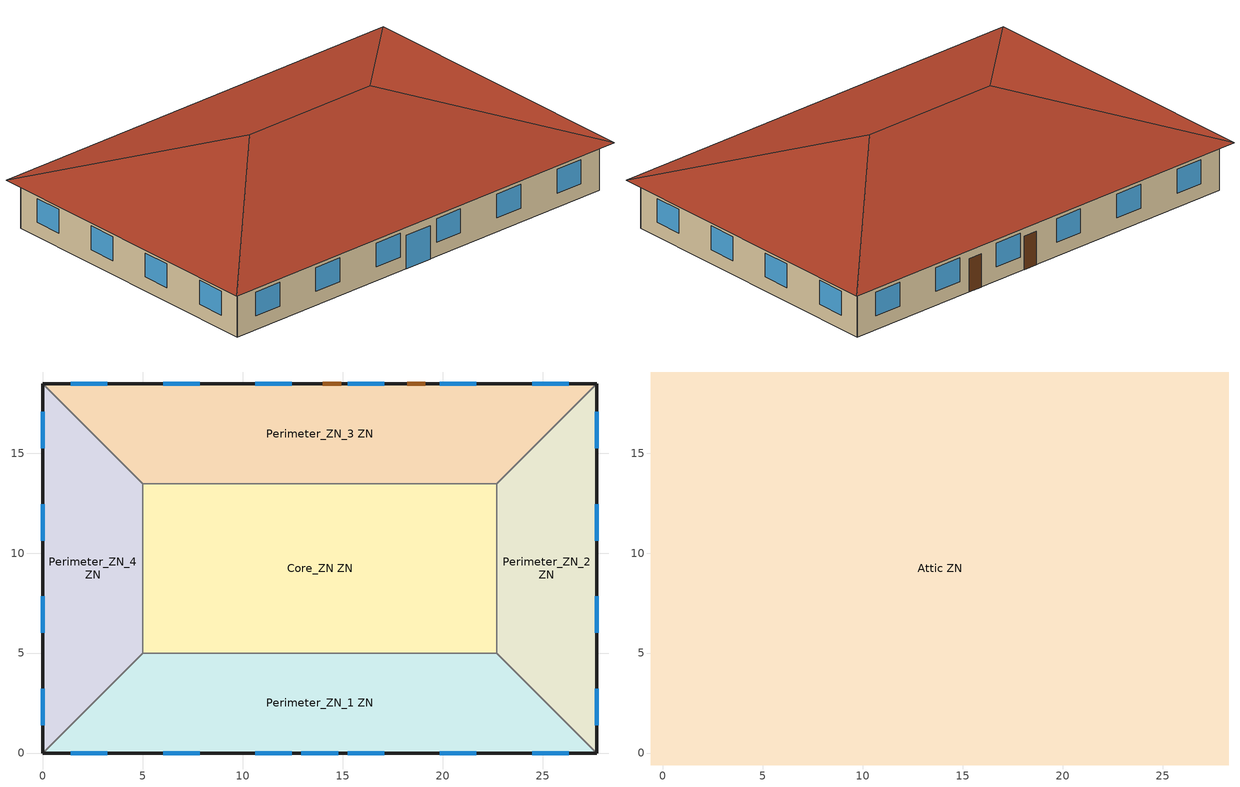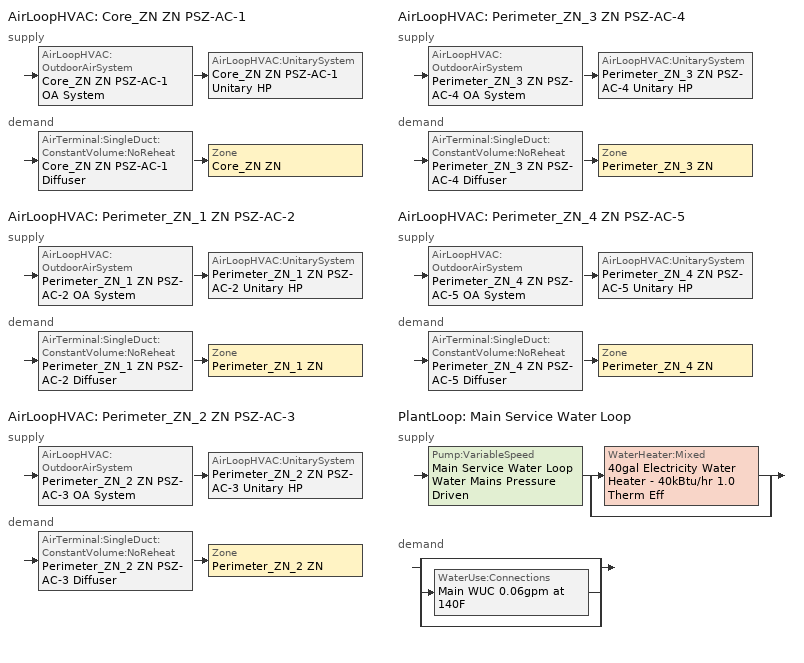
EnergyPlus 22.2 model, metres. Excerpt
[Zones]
Core_ZN ZN
 floor ground (Foundation F 126 Perim 0 Area 14966): 22.69,13.46 22.69,5 5,5 5,13.46 z0
 wall to Perimeter_ZN_2 ZN (Typical Interior Wall): 22.69,5 22.69,13.46 z0:3.05
 wall to Perimeter_ZN_3 ZN (Typical Interior Wall): 22.69,13.46 5,13.46 z0:3.05
 wall to Perimeter_ZN_1 ZN (Typical Interior Wall): 5,5 22.69,5 z0:3.05
 wall to Perimeter_ZN_4 ZN (Typical Interior Wall): 5,13.46 5,5 z0:3.05
Perimeter_ZN_1 ZN
 floor ground (Foundation F 126 Perim 2769 Area 11345): 22.69,5 27.69,0 0,0 5,5 z0
 wall outside (Typical Insulated Wood Framed Exterior Wall R-11.24): 0,0 27.69,0 z0:3.05
 wall to Perimeter_ZN_2 ZN (Typical Interior Wall): 27.69,0 22.69,5 z0:3.05
 wall to Perimeter_ZN_4 ZN (Typical Interior Wall): 5,5 0,0 z0:3.05
 window (U 1.22 SHGC 0.25 Sgl Elec Ref Colored 6mm): 1.39,0 3.22,0 / 6.01,0 7.84,0 / 10.62,0 12.45,0 / 15.24,0 17.07,0 / 19.85,0 21.68,0 / 24.47,0 26.3,0 z0.9:2.42; 12.93,0 14.76,0 z0:2.13
Perimeter_ZN_2 ZN
 floor ground (Foundation F 126 Perim 1846 Area 673): 27.69,18.46 27.69,0 22.69,5 22.69,13.46 z0
 wall outside (Typical Insulated Wood Framed Exterior Wall R-11.24): 27.69,0 27.69,18.46 z0:3.05
 wall to Perimeter_ZN_3 ZN (Typical Interior Wall): 27.69,18.46 22.69,13.46 z0:3.05
 window (U 1.22 SHGC 0.25 Sgl Elec Ref Colored 6mm): 27.69,1.39 27.69,3.22 / 27.69,6.01 27.69,7.84 / 27.69,10.62 27.69,12.45 / 27.69,15.24 27.69,17.07 z0.9:2.42
Perimeter_ZN_3 ZN
 floor ground (Foundation F 126 Perim 2769 Area 11345): 27.69,18.46 22.69,13.46 5,13.46 0,18.46 z0
 wall outside (Typical Insulated Wood Framed Exterior Wall R-11.24): 27.69,18.46 0,18.46 z0:3.05
 wall to Perimeter_ZN_4 ZN (Typical Interior Wall): 0,18.46 5,13.46 z0:3.05
 window (U 1.22 SHGC 0.25 Sgl Elec Ref Colored 6mm): 26.3,18.46 24.47,18.46 / 21.68,18.46 19.85,18.46 / 17.07,18.46 15.24,18.46 / 12.45,18.46 10.62,18.46 / 7.84,18.46 6.01,18.46 / 3.22,18.46 1.39,18.46 z0.9:2.42
 door (Typical Insulated Metal Door R-1.43): 14.91,18.46 14,18.46 / 19.13,18.46 18.22,18.46 z0:2.13
Perimeter_ZN_4 ZN
 floor ground (Foundation F 126 Perim 1846 Area 673): 0,18.46 5,13.46 5,5 0,0 z0
 wall outside (Typical Insulated Wood Framed Exterior Wall R-11.24): 0,18.46 0,0 z0:3.05
 window (U 1.22 SHGC 0.25 Sgl Elec Ref Colored 6mm): 0,17.07 0,15.24 / 0,12.45 0,10.62 / 0,7.84 0,6.01 / 0,3.22 0,1.39 z0.9:2.42
Attic ZN
 floor outside (Typical Attic Soffit): 28.29,19.06 28.29,-0.6 27.69,0 27.69,18.46 z3.05; 28.29,19.06 27.69,18.46 0,18.46 -0.6,19.06 z3.05; 27.69,0 28.29,-0.6 -0.6,-0.6 0,0 z3.05; -0.6,19.06 0,18.46 0,0 -0.6,-0.6 z3.05
 floor to Core_ZN ZN (Typical Wood Joist Attic Floor R-29.41 1): 22.69,13.46 22.69,5 5,5 5,13.46 z3.05
 floor to Perimeter_ZN_2 ZN (Typical Wood Joist Attic Floor R-29.41 1): 27.69,18.46 27.69,0 22.69,5 22.69,13.46 z3.05
 floor to Perimeter_ZN_3 ZN (Typical Wood Joist Attic Floor R-29.41 1): 27.69,18.46 22.69,13.46 5,13.46 0,18.46 z3.05
 floor to Perimeter_ZN_1 ZN (Typical Wood Joist Attic Floor R-29.41 1): 22.69,5 27.69,0 0,0 5,5 z3.05
 floor to Perimeter_ZN_4 ZN (Typical Wood Joist Attic Floor R-29.41 1): 0,18.46 5,13.46 5,5 0,0 z3.05
 roof outside (Typical Uninsulated Wood Joist Attic Roof): 18.46,9.23,6.33 28.29,-0.6,3.05 28.29,19.06,3.05; 18.46,9.23,6.33 28.29,19.06,3.05 -0.6,19.06,3.05 9.23,9.23,6.33; 9.23,9.23,6.33 -0.6,-0.6,3.05 28.29,-0.6,3.05 18.46,9.23,6.33; 9.23,9.23,6.33 -0.6,19.06,3.05 -0.6,-0.6,3.05
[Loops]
AirLoopHVAC 'Core_ZN ZN PSZ-AC-1'
 supply: AirLoopHVAC:OutdoorAirSystem 'Core_ZN ZN PSZ-AC-1 OA System' > AirLoopHVAC:UnitarySystem 'Core_ZN ZN PSZ-AC-1 Unitary HP'
 demand: AirTerminal:SingleDuct:ConstantVolume:NoReheat 'Core_ZN ZN PSZ-AC-1 Diffuser' > Zone 'Core_ZN ZN'
AirLoopHVAC 'Perimeter_ZN_1 ZN PSZ-AC-2'
 supply: AirLoopHVAC:OutdoorAirSystem 'Perimeter_ZN_1 ZN PSZ-AC-2 OA System' > AirLoopHVAC:UnitarySystem 'Perimeter_ZN_1 ZN PSZ-AC-2 Unitary HP'
 demand: AirTerminal:SingleDuct:ConstantVolume:NoReheat 'Perimeter_ZN_1 ZN PSZ-AC-2 Diffuser' > Zone 'Perimeter_ZN_1 ZN'
AirLoopHVAC 'Perimeter_ZN_2 ZN PSZ-AC-3'
 supply: AirLoopHVAC:OutdoorAirSystem 'Perimeter_ZN_2 ZN PSZ-AC-3 OA System' > AirLoopHVAC:UnitarySystem 'Perimeter_ZN_2 ZN PSZ-AC-3 Unitary HP'
 demand: AirTerminal:SingleDuct:ConstantVolume:NoReheat 'Perimeter_ZN_2 ZN PSZ-AC-3 Diffuser' > Zone 'Perimeter_ZN_2 ZN'
AirLoopHVAC 'Perimeter_ZN_3 ZN PSZ-AC-4'
 supply: AirLoopHVAC:OutdoorAirSystem 'Perimeter_ZN_3 ZN PSZ-AC-4 OA System' > AirLoopHVAC:UnitarySystem 'Perimeter_ZN_3 ZN PSZ-AC-4 Unitary HP'
 demand: AirTerminal:SingleDuct:ConstantVolume:NoReheat 'Perimeter_ZN_3 ZN PSZ-AC-4 Diffuser' > Zone 'Perimeter_ZN_3 ZN'
AirLoopHVAC 'Perimeter_ZN_4 ZN PSZ-AC-5'
 supply: AirLoopHVAC:OutdoorAirSystem 'Perimeter_ZN_4 ZN PSZ-AC-5 OA System' > AirLoopHVAC:UnitarySystem 'Perimeter_ZN_4 ZN PSZ-AC-5 Unitary HP'
 demand: AirTerminal:SingleDuct:ConstantVolume:NoReheat 'Perimeter_ZN_4 ZN PSZ-AC-5 Diffuser' > Zone 'Perimeter_ZN_4 ZN'
PlantLoop 'Main Service Water Loop'
 supply: Pump:VariableSpeed 'Main Service Water Loop Water Mains Pressure Driven' > split
  | WaterHeater:Mixed '40gal Electricity Water Heater - 40kBtu/hr 1.0 Therm Eff'
  | bypass
 demand: split
  | bypass
  | WaterUse:Connections 'Main WUC 0.06gpm at 140F'
  | bypass
[Building]
test_building: Loads convergence tolerance value=0.04; Maximum number of warmup days=25; Minimum number of warmup days=6; North axis=0; Solar distribution=FullInteriorAndExterior; Temperature convergence tolerance value=0.2; Terrain=City
[Site:GroundTemperature:FCfactorMethod]
January ground temperature=24.2; February ground temperature=18.9; March ground temperature=15.7; April ground temperature=13.6; May ground temperature=15.5; June ground temperature=17.1; July ground temperature=21.2; August ground temperature=26.9; September ground temperature=27.6; October ground temperature=27.9; November ground temperature=27.4; December ground temperature=26.2
[Site:Location]
Tampa-MacDill AFB_FL_USA: Elevation=8; Latitude=27.85; Longitude=-82.52; Time zone=-5
[Site:WaterMainsTemperature]
Annual average outdoor air temperature=21.85; Calculation method=Correlation; Maximum difference in monthly average outdoor air temperatures=14.3
[SizingPeriod:DesignDay] Barometric pressure=101229; Begin environment reset mode=FullResetAtBeginEnvironment; Day of month=21; Daylight saving time indicator=No; Dry bulb temperature range modifier type=DefaultMultipliers; Humidity condition type=WetBulb; Rain indicator=No; Snow indicator=No
Name | Ashrae clear sky optical depth for beam irradiance taub | Ashrae clear sky optical depth for diffuse irradiance taud | Daily dry bulb temperature range | Day type | Maximum dry bulb temperature | Month | Solar model indicator | Wetbulb or dewpoint at maximum dry bulb | Wind direction | Wind speed | Sky clearness
Tampa-MacDill.AFB_FL_USA Ann Clg .4% Condns DB=>MWB | 0.491 | 2.016 | 7.9 | SummerDesignDay | 33.9 | 8 | ASHRAETau | 25.1 | 270 | 3.1
Tampa-MacDill.AFB_FL_USA Ann Htg 99.6% Condns DB |  |  | 0 | WinterDesignDay | 4.6 | 1 | ASHRAEClearSky | 4.6 | 10 | 2.5 | 0
[Construction]
InteriorFurnishings: Std Wood 6inch
Typical Attic Soffit: 5/8 in. Plywood
Typical Insulated Metal Door R-1.43: F08 Metal surface, Typical Insulation R-0.58
Typical Insulated Wood Framed Exterior Wall R-11.24: 25mm Stucco, 5/8 in. Gypsum Board, Typical Insulation R-9.06, 5/8 in. Gypsum Board
Typical Interior Wall: G01 13mm gypsum board, G01 13mm gypsum board
Typical Uninsulated Wood Joist Attic Roof: Asphalt Shingles, 5/8 in. Plywood
Typical Wood Joist Attic Floor R-29.41 1: 5/8 in. Gypsum Board, Typical Insulation R-27.78 1
U 1.22 SHGC 0.25 Sgl Elec Ref Colored 6mm: ECREF-1 COLORED 6MM
[Construction:FfactorGroundFloor] F factor=1.26344
Name | Area | Perimeterexposed
Foundation F 126 Perim 0 Area 14966 | 149.6574 | 0
Foundation F 126 Perim 1846 Area 673 | 67.3 | 18.46
Foundation F 126 Perim 2769 Area 11345 | 113.45 | 27.69
[Material] Solar absorptance=0.7; Thermal absorptance=0.9
Name | Conductivity | Density | Roughness | Specific heat | Thickness | Visible absorptance
5/8 in. Gypsum Board | 0.16 | 800 | MediumSmooth | 1090 | 0.0159 | 0.7
5/8 in. Plywood | 0.12 | 544 | Smooth | 1210 | 0.0159 | 0.7
25mm Stucco | 0.72 | 1856 | Smooth | 840 | 0.0254 | 0.7
Asphalt Shingles | 0.04 | 1120 | VeryRough | 1260 | 0.0032 | 0.7
F08 Metal surface | 45.28 | 7824 | Smooth | 500 | 0.0008 | 0.7
G01 13mm gypsum board | 0.16 | 800 | Smooth | 1090 | 0.0127 | 0.5
Std Wood 6inch | 0.12 | 540 | MediumSmooth | 1210 | 0.15 | 0.7
[Material:NoMass] Roughness=Smooth; Solar absorptance=0.7; Thermal absorptance=0.9; Visible absorptance=0.7
Name | Thermal resistance
Typical Insulation R-0.58 | 0.101875
Typical Insulation R-9.06 | 1.59504
Typical Insulation R-27.78 1 | 4.8919
[WindowMaterial:Glazing]
ECREF-1 COLORED 6MM: Back side infrared hemispherical emissivity=0.84; Back side solar reflectance at normal incidence=0.219; Back side visible reflectance at normal incidence=0.073; Conductivity=0.9; Dirt correction factor for solar and visible transmittance=1; Front side infrared hemispherical emissivity=0.84; Front side solar reflectance at normal incidence=0.219; Front side visible reflectance at normal incidence=0.073; Infrared transmittance at normal incidence=0; Optical data type=SpectralAverage; Solar diffusing=No; Solar transmittance at normal incidence=0.099; Thickness=0.006; Visible transmittance at normal incidence=0.155
[AirLoopHVAC] Design return air flow fraction of supply air flow=1; Design supply air flow rate=Autosize
Core_ZN ZN PSZ-AC-1; Perimeter_ZN_1 ZN PSZ-AC-2; Perimeter_ZN_2 ZN PSZ-AC-3; Perimeter_ZN_3 ZN PSZ-AC-4; Perimeter_ZN_4 ZN PSZ-AC-5
[AirLoopHVAC:UnitarySystem] Ancillary off cycle electric power=0; Ancillary on cycle electric power=0; Availability schedule=OfficeSmall HVACOperationSchd; Control type=Load; Cooling supply air flow rate=Autosize; Dehumidification control type=None; Dx heating coil sizing ratio=1; Fan placement=BlowThrough; Fraction of on cycle power use=0.01; Heat pump fan delay time=60; Heat pump time constant=60; Heating supply air flow rate=Autosize; Latent load control=SensibleOnlyLoadControl; Maximum cycling rate=2.5; Maximum outdoor dry bulb temperature for supplemental heater operation=4.44444; Maximum supply air temperature=80; Minimum supply air temperature=2; No load supply air flow rate=Autosize; Supply air fan operating mode schedule=OfficeSmall HVACOperationSchd; Use doas dx cooling coil=No
Name | Controlling zone or thermostat location | Cooling coil | Heating coil | Supplemental heating coil | Supply fan
Core_ZN ZN PSZ-AC-1 Unitary HP | Core_ZN ZN | Core_ZN ZN PSZ-AC-1 1spd DX HP Clg Coil 29kBtu/hr 9.7SEER | Core_ZN ZN HP Htg Coil 29 Clg kBtu/hr 6.6HSPF | Core_ZN ZN PSZ-AC-1 Gas Backup Htg Coil 29kBtu/hr 0.8 Thermal Eff | Core_ZN ZN PSZ-AC-1 Fan
Perimeter_ZN_1 ZN PSZ-AC-2 Unitary HP | Perimeter_ZN_1 ZN | Perimeter_ZN_1 ZN PSZ-AC-2 1spd DX HP Clg Coil 33kBtu/hr 9.7SEER | Perimeter_ZN_1 ZN HP Htg Coil 33 Clg kBtu/hr 6.6HSPF | Perimeter_ZN_1 ZN PSZ-AC-2 Gas Backup Htg Coil 33kBtu/hr 0.8 Thermal Eff | Perimeter_ZN_1 ZN PSZ-AC-2 Fan
Perimeter_ZN_2 ZN PSZ-AC-3 Unitary HP | Perimeter_ZN_2 ZN | Perimeter_ZN_2 ZN PSZ-AC-3 1spd DX HP Clg Coil 29kBtu/hr 9.7SEER | Perimeter_ZN_2 ZN HP Htg Coil 29 Clg kBtu/hr 6.6HSPF | Perimeter_ZN_2 ZN PSZ-AC-3 Gas Backup Htg Coil 29kBtu/hr 0.8 Thermal Eff | Perimeter_ZN_2 ZN PSZ-AC-3 Fan
Perimeter_ZN_3 ZN PSZ-AC-4 Unitary HP | Perimeter_ZN_3 ZN | Perimeter_ZN_3 ZN PSZ-AC-4 1spd DX HP Clg Coil 32kBtu/hr 9.7SEER | Perimeter_ZN_3 ZN HP Htg Coil 32 Clg kBtu/hr 6.6HSPF | Perimeter_ZN_3 ZN PSZ-AC-4 Gas Backup Htg Coil 32kBtu/hr 0.8 Thermal Eff | Perimeter_ZN_3 ZN PSZ-AC-4 Fan
Perimeter_ZN_4 ZN PSZ-AC-5 Unitary HP | Perimeter_ZN_4 ZN | Perimeter_ZN_4 ZN PSZ-AC-5 1spd DX HP Clg Coil 32kBtu/hr 9.7SEER | Perimeter_ZN_4 ZN HP Htg Coil 32 Clg kBtu/hr 6.6HSPF | Perimeter_ZN_4 ZN PSZ-AC-5 Gas Backup Htg Coil 32kBtu/hr 0.8 Thermal Eff | Perimeter_ZN_4 ZN PSZ-AC-5 Fan
[AirTerminal:SingleDuct:ConstantVolume:NoReheat] Availability schedule=Always On Discrete; Maximum air flow rate=Autosize
Core_ZN ZN PSZ-AC-1 Diffuser; Perimeter_ZN_1 ZN PSZ-AC-2 Diffuser; Perimeter_ZN_2 ZN PSZ-AC-3 Diffuser; Perimeter_ZN_3 ZN PSZ-AC-4 Diffuser; Perimeter_ZN_4 ZN PSZ-AC-5 Diffuser
[AvailabilityManager:NightCycle] Applicability schedule=Always On Discrete; Control type=CycleOnAny; Cycling run time=1800; Cycling run time control type=FixedRunTime; Fan schedule=OfficeSmall HVACOperationSchd; Thermostat tolerance=1
Availability Manager Night Cycle 1; Availability Manager Night Cycle 2; Availability Manager Night Cycle 3; Availability Manager Night Cycle 4; Availability Manager Night Cycle 5
[AvailabilityManager:Scheduled] Schedule=Always On Discrete
Core_ZN ZN PSZ-AC-1 OA System Availability Manager; Perimeter_ZN_1 ZN PSZ-AC-2 OA System Availability Manager; Perimeter_ZN_2 ZN PSZ-AC-3 OA System Availability Manager; Perimeter_ZN_3 ZN PSZ-AC-4 OA System Availability Manager; Perimeter_ZN_4 ZN PSZ-AC-5 OA System Availability Manager
[Coil:Cooling:DX:SingleSpeed] 2017 rated evaporator fan power per volume flow rate=773.3; Availability schedule=Always On Discrete; Basin heater capacity=0; Basin heater setpoint temperature=10; Condenser type=AirCooled; Crankcase heater capacity=0; Energy input ratio function of flow fraction curve=CoilClgDXSnglEIRRatio_fCFMRatio; Energy input ratio function of temperature curve=CoilClgDXEIRRatio_fTwbToadbSI; Evaporative condenser air flow rate=Autosize; Evaporative condenser effectiveness=0; Evaporative condenser pump rated power consumption=Autosize; Gross rated cooling cop=3.14722; Gross rated sensible heat ratio=Autosize; Gross rated total cooling capacity=Autosize; Maximum outdoor dry bulb temperature for crankcase heater operation=0; Minimum outdoor dry bulb temperature for compressor operation=-25; Part load fraction correlation curve=CoilClgDXEIRRatio_fQFrac; Rated air flow rate=Autosize; Total cooling capacity function of flow fraction curve=CoilClgDXSnglQRatio_fCFMRatio; Total cooling capacity function of temperature curve=CoilClgDXQRatio_fTwbToadbSI
Core_ZN ZN PSZ-AC-1 1spd DX HP Clg Coil 29kBtu/hr 9.7SEER; Perimeter_ZN_1 ZN PSZ-AC-2 1spd DX HP Clg Coil 33kBtu/hr 9.7SEER; Perimeter_ZN_2 ZN PSZ-AC-3 1spd DX HP Clg Coil 29kBtu/hr 9.7SEER; Perimeter_ZN_3 ZN PSZ-AC-4 1spd DX HP Clg Coil 32kBtu/hr 9.7SEER; Perimeter_ZN_4 ZN PSZ-AC-5 1spd DX HP Clg Coil 32kBtu/hr 9.7SEER
[Coil:Heating:DX:SingleSpeed] 2023 rated supply fan power per volume flow rate=773.3; Availability schedule=Always On Discrete; Crankcase heater capacity=50; Defrost control=OnDemand; Defrost strategy=ReverseCycle; Defrost time period fraction=0.058333; Energy input ratio function of flow fraction curve=DXHEAT-NECB2011-REF-EIRFFLOW; Energy input ratio function of temperature curve=DXHEAT-NECB2011-REF-EIRFT; Gross rated heating capacity=Autosize; Gross rated heating cop=3.00696; Heating capacity function of flow fraction curve=DXHEAT-NECB2011-REF-CAPFFLOW; Heating capacity function of temperature curve=DXHEAT-NECB2011-REF-CAPFT; Maximum outdoor dry bulb temperature for crankcase heater operation=4.4; Maximum outdoor dry bulb temperature for defrost operation=1.67; Minimum outdoor dry bulb temperature for compressor operation=-12.2; Part load fraction correlation curve=DXHEAT-NECB2011-REF-PLFFPLR; Rated air flow rate=Autosize; Resistive defrost heater capacity=2000
Name | Defrost energy input ratio function of temperature curve
Core_ZN ZN HP Htg Coil 29 Clg kBtu/hr 6.6HSPF | Core_ZN ZN HP Htg Coil Defrost EIR Func of Temp Curve 1
Perimeter_ZN_1 ZN HP Htg Coil 33 Clg kBtu/hr 6.6HSPF | Perimeter_ZN_1 ZN HP Htg Coil Defrost EIR Func of Temp Curve 1
Perimeter_ZN_2 ZN HP Htg Coil 29 Clg kBtu/hr 6.6HSPF | Perimeter_ZN_2 ZN HP Htg Coil Defrost EIR Func of Temp Curve 1
Perimeter_ZN_3 ZN HP Htg Coil 32 Clg kBtu/hr 6.6HSPF | Perimeter_ZN_3 ZN HP Htg Coil Defrost EIR Func of Temp Curve 1
Perimeter_ZN_4 ZN HP Htg Coil 32 Clg kBtu/hr 6.6HSPF | Perimeter_ZN_4 ZN HP Htg Coil Defrost EIR Func of Temp Curve 1
[Coil:Heating:Fuel] Availability schedule=Always On Discrete; Burner efficiency=0.8; Fuel type=NaturalGas; Nominal capacity=Autosize; Parasitic electric load=0; Parasitic fuel load=0
Core_ZN ZN PSZ-AC-1 Gas Backup Htg Coil 29kBtu/hr 0.8 Thermal Eff; Perimeter_ZN_1 ZN PSZ-AC-2 Gas Backup Htg Coil 33kBtu/hr 0.8 Thermal Eff; Perimeter_ZN_2 ZN PSZ-AC-3 Gas Backup Htg Coil 29kBtu/hr 0.8 Thermal Eff; Perimeter_ZN_3 ZN PSZ-AC-4 Gas Backup Htg Coil 32kBtu/hr 0.8 Thermal Eff; Perimeter_ZN_4 ZN PSZ-AC-5 Gas Backup Htg Coil 32kBtu/hr 0.8 Thermal Eff
[Controller:MechanicalVentilation] Availability schedule=Always On Discrete; Demand controlled ventilation=No; System outdoor air method=ZoneSum; Design specification outdoor air object name 1=Office WholeBuilding - Sm Office Ventilation
Name | Zone or zonelist name 1
Controller Mechanical Ventilation 1 | Perimeter_ZN_1 ZN
Controller Mechanical Ventilation 2 | Perimeter_ZN_2 ZN
Controller Mechanical Ventilation 3 | Perimeter_ZN_3 ZN
Controller Mechanical Ventilation 4 | Perimeter_ZN_4 ZN
Controller Mechanical Ventilation 5 | Core_ZN ZN
[Controller:OutdoorAir] Control high indoor humidity based on outdoor humidity ratio=Yes; Economizer control action type=ModulateFlow; Economizer control type=NoEconomizer; Economizer maximum limit dry bulb temperature=28; Economizer maximum limit enthalpy=64000; Heat recovery bypass control type=BypassWhenWithinEconomizerLimits; High humidity control=No; Lockout type=LockoutWithCompressor; Maximum outdoor air flow rate=Autosize; Minimum limit type=FixedMinimum; Minimum outdoor air flow rate=Autosize; Minimum outdoor air schedule=Always On Discrete
Name | Maximum fraction of outdoor air schedule | Mechanical ventilation controller
Core_ZN ZN PSZ-AC-1 OA System Controller | CoreZNZNPSZAC1maxOASch | Controller Mechanical Ventilation 5
Perimeter_ZN_1 ZN PSZ-AC-2 OA System Controller | PerimeterZN1ZNPSZAC2maxOASch | Controller Mechanical Ventilation 1
Perimeter_ZN_2 ZN PSZ-AC-3 OA System Controller | PerimeterZN2ZNPSZAC3maxOASch | Controller Mechanical Ventilation 2
Perimeter_ZN_3 ZN PSZ-AC-4 OA System Controller | PerimeterZN3ZNPSZAC4maxOASch | Controller Mechanical Ventilation 3
Perimeter_ZN_4 ZN PSZ-AC-5 OA System Controller | PerimeterZN4ZNPSZAC5maxOASch | Controller Mechanical Ventilation 4
[DesignSpecification:OutdoorAir]
Office WholeBuilding - Sm Office Ventilation: Outdoor air flow air changes per hour=0; Outdoor air flow per person=0; Outdoor air flow per zone=0; Outdoor air flow per zone floor area=0.000508; Outdoor air method=Sum
[Exterior:Lights]
NonDimming Exterior Lights Def: Control option=AstronomicalClock; Design level=1582.575; End use subcategory=General; Schedule=OfficeSmall Exterior_Lgt_ALWAYS_ON
[Fan:OnOff] Availability schedule=Always On Discrete; End use subcategory=General; Fan total efficiency=0.53625; Maximum flow rate=Autosize; Motor efficiency=0.825; Motor in airstream fraction=1; Pressure rise=622.722
Name | Fan efficiency ratio function of speed ratio curve | Fan power ratio function of speed ratio curve
Core_ZN ZN PSZ-AC-1 Fan | Fan On Off Efficiency Curve 4 | Fan On Off Power Curve 4
Perimeter_ZN_1 ZN PSZ-AC-2 Fan | Fan On Off Efficiency Curve | Fan On Off Power Curve
Perimeter_ZN_2 ZN PSZ-AC-3 Fan | Fan On Off Efficiency Curve 1 | Fan On Off Power Curve 1
Perimeter_ZN_3 ZN PSZ-AC-4 Fan | Fan On Off Efficiency Curve 2 | Fan On Off Power Curve 2
Perimeter_ZN_4 ZN PSZ-AC-5 Fan | Fan On Off Efficiency Curve 3 | Fan On Off Power Curve 3
[InternalMass] Construction=InteriorFurnishings
Name | Zone or zonelist | Surface area
Attic Mass | Attic ZN | 1135.95
Core_ZN Mass | Core_ZN ZN | 299.3148
Perimeter_ZN_1 Mass | Perimeter_ZN_1 ZN | 226.9
Perimeter_ZN_2 Mass | Perimeter_ZN_2 ZN | 134.6
Perimeter_ZN_3 Mass | Perimeter_ZN_3 ZN | 226.9
Perimeter_ZN_4 Mass | Perimeter_ZN_4 ZN | 134.6
[PlantEquipmentList]
Main Service Water Loop Heating Equipment List: 40gal Electricity Water Heater - 40kBtu/hr 1.0 Therm Eff, WaterHeater:Mixed
[PlantEquipmentOperation:HeatingLoad]
Main Service Water Loop Heating Operation Scheme: Load range 1 lower limit=0; Load range 1 upper limit=1000000000; Range 1 equipment list=Main Service Water Loop Heating Equipment List
[PlantEquipmentOperationSchemes]
Main Service Water Loop Operation Schemes: Control scheme 1=Main Service Water Loop Heating Operation Scheme; Control scheme 1 schedule=Always On Discrete
[PlantLoop]
Main Service Water Loop: Common pipe simulation=None; Fluid type=Water; Load distribution scheme=Optimal; Maximum loop flow rate=Autosize; Maximum loop temperature=60; Minimum loop flow rate=0; Minimum loop temperature=10; Plant equipment operation scheme=Main Service Water Loop Operation Schemes; Plant loop demand calculation scheme=SingleSetpoint; Plant loop volume=Autocalculate
[Pump:VariableSpeed]
Main Service Water Loop Water Mains Pressure Driven: Design electric power per unit flow rate=348701.1; Design maximum flow rate=Autosize; Design minimum flow rate=0; Design minimum flow rate fraction=0; Design power consumption=Autosize; Design power sizing method=PowerPerFlowPerPressure; Design pump head=0.001; Design shaft power per unit flow rate per unit head=1.28205; End use subcategory=General; Fraction of motor inefficiencies to fluid stream=0; Motor efficiency=0.825; Pump control type=Intermittent; Skin loss radiative fraction=0.5; Coefficient 1 of the part load performance curve=0; Coefficient 2 of the part load performance curve=3.2485; Coefficient 3 of the part load performance curve=-4.7443; Coefficient 4 of the part load performance curve=2.5294
[SetpointManager:MixedAir] Control variable=Temperature
Name | Setpoint node or nodelist
Core_ZN ZN PSZ-AC-1 Mixed Air Node OS Default SPM | Core_ZN ZN PSZ-AC-1 Mixed Air Node
Perimeter_ZN_1 ZN PSZ-AC-2 Mixed Air Node OS Default SPM | Perimeter_ZN_1 ZN PSZ-AC-2 Mixed Air Node
Perimeter_ZN_2 ZN PSZ-AC-3 Mixed Air Node OS Default SPM | Perimeter_ZN_2 ZN PSZ-AC-3 Mixed Air Node
Perimeter_ZN_3 ZN PSZ-AC-4 Mixed Air Node OS Default SPM | Perimeter_ZN_3 ZN PSZ-AC-4 Mixed Air Node
Perimeter_ZN_4 ZN PSZ-AC-5 Mixed Air Node OS Default SPM | Perimeter_ZN_4 ZN PSZ-AC-5 Mixed Air Node
[SetpointManager:Scheduled]
Service hot water setpoint manager: Control variable=Temperature; Schedule=Service Water Loop Temp - 140F; Setpoint node or nodelist=Main Service Water Loop Supply Outlet Node
[SetpointManager:SingleZone:Reheat] Control variable=Temperature; Maximum supply air temperature=50; Minimum supply air temperature=12.7778
Name | Control zone | Setpoint node or nodelist
Core_ZN ZN Setpoint Manager SZ Reheat | Core_ZN ZN | Core_ZN ZN PSZ-AC-1 Supply Outlet Node
Perimeter_ZN_1 ZN Setpoint Manager SZ Reheat | Perimeter_ZN_1 ZN | Perimeter_ZN_1 ZN PSZ-AC-2 Supply Outlet Node
Perimeter_ZN_2 ZN Setpoint Manager SZ Reheat | Perimeter_ZN_2 ZN | Perimeter_ZN_2 ZN PSZ-AC-3 Supply Outlet Node
Perimeter_ZN_3 ZN Setpoint Manager SZ Reheat | Perimeter_ZN_3 ZN | Perimeter_ZN_3 ZN PSZ-AC-4 Supply Outlet Node
Perimeter_ZN_4 ZN Setpoint Manager SZ Reheat | Perimeter_ZN_4 ZN | Perimeter_ZN_4 ZN PSZ-AC-5 Supply Outlet Node
[Sizing:Plant]
Main Service Water Loop: Coincident sizing factor mode=None; Design loop exit temperature=60; Loop design temperature difference=5; Loop type=Heating; Sizing option=NonCoincident; Zone timesteps in averaging window=1
[Sizing:System] 100 outdoor air in cooling=No; 100 outdoor air in heating=No; Central cooling capacity control method=OnOff; Central cooling design supply air humidity ratio=0.0085; Central cooling design supply air temperature=12.7778; Central heating design supply air humidity ratio=0.008; Central heating design supply air temperature=50; Central heating maximum system air flow ratio=1; Cooling design capacity=Autosize; Cooling design capacity method=CoolingDesignCapacity; Cooling design capacity per floor area=234.7; Cooling fraction of autosized cooling supply air flow rate=1; Cooling supply air flow rate=0; Cooling supply air flow rate method=DesignDay; Cooling supply air flow rate per floor area=0.00996765; Cooling supply air flow rate per unit cooling capacity=3.94755e-05; Design outdoor air flow rate=Autosize; Fraction of autosized cooling design capacity=1; Fraction of autosized heating design capacity=1; Heating design capacity=Autosize; Heating design capacity method=HeatingDesignCapacity; Heating design capacity per floor area=157; Heating fraction of autosized cooling supply air flow rate=1; Heating fraction of autosized heating supply air flow rate=1; Heating supply air flow rate=0; Heating supply air flow rate method=DesignDay; Heating supply air flow rate per floor area=0.00996765; Heating supply air flow rate per unit heating capacity=3.15882e-05; Occupant diversity=Autosize; Precool design humidity ratio=0.008; Precool design temperature=12.7778; Preheat design humidity ratio=0.008; Preheat design temperature=7.22222; System outdoor air method=ZoneSum; Type of load to size on=Sensible; Type of zone sum to use=Coincident; Zone maximum outdoor air fraction=1
Core_ZN ZN PSZ-AC-1; Perimeter_ZN_1 ZN PSZ-AC-2; Perimeter_ZN_2 ZN PSZ-AC-3; Perimeter_ZN_3 ZN PSZ-AC-4; Perimeter_ZN_4 ZN PSZ-AC-5
[Sizing:Zone] Account for dedicated outdoor air system=No; Cooling design air flow method=DesignDay; Cooling design air flow rate=0; Cooling minimum air flow=0; Cooling minimum air flow fraction=0; Cooling minimum air flow per zone floor area=0.000762; Design specification outdoor air object=Office WholeBuilding - Sm Office Ventilation; Heating design air flow method=DesignDay; Heating design air flow rate=0; Heating maximum air flow=0.141576; Heating maximum air flow fraction=0.3; Heating maximum air flow per zone floor area=0.002032; Zone cooling design supply air humidity ratio=0.0085; Zone cooling design supply air humidity ratio difference=0.005; Zone cooling design supply air temperature=12.7778; Zone cooling design supply air temperature difference=11.11; Zone cooling design supply air temperature input method=SupplyAirTemperature; Zone heating design supply air humidity ratio=0.008; Zone heating design supply air temperature=50; Zone heating design supply air temperature difference=11.11; Zone heating design supply air temperature input method=SupplyAirTemperature; Zone humidification design supply air humidity ratio difference=0.005; Zone latent cooling design supply air humidity ratio input method=HumidityRatioDifference; Zone latent heating design supply air humidity ratio input method=HumidityRatioDifference; Zone load sizing method=Sensible Load Only No Latent Load
Core_ZN ZN; Perimeter_ZN_1 ZN; Perimeter_ZN_2 ZN; Perimeter_ZN_3 ZN; Perimeter_ZN_4 ZN
[Space] Ceiling height=Autocalculate; Floor area=Autocalculate; Space type=OFFICE_OPEN_PLAN; Tag 1=OFFICE_BUILDINGS_OFFICE_SPACE; Tag 2=OFFICE; Volume=Autocalculate
Name | Zone
Core_ZN ZN_space | Core_ZN ZN
Perimeter_ZN_1 ZN_space | Perimeter_ZN_1 ZN
Perimeter_ZN_2 ZN_space | Perimeter_ZN_2 ZN
Perimeter_ZN_3 ZN_space | Perimeter_ZN_3 ZN
Perimeter_ZN_4 ZN_space | Perimeter_ZN_4 ZN
[ThermostatSetpoint:DualSetpoint] Cooling setpoint temperature schedule=OfficeSmall CLGSETP_SCH_NO_OPTIMUM; Heating setpoint temperature schedule=OfficeSmall HTGSETP_SCH_NO_OPTIMUM
Office WholeBuilding - Sm Office Thermostat 1; Office WholeBuilding - Sm Office Thermostat 2; Office WholeBuilding - Sm Office Thermostat 3; Office WholeBuilding - Sm Office Thermostat 4; Office WholeBuilding - Sm Office Thermostat 5
[WaterHeater:Mixed]
40gal Electricity Water Heater - 40kBtu/hr 1.0 Therm Eff: Ambient temperature indicator=Zone; Ambient temperature zone=Core_ZN ZN; Deadband temperature difference=2; End use subcategory=General; Heater control type=Cycle; Heater fuel type=Electricity; Heater ignition delay=0; Heater ignition minimum flow rate=0; Heater maximum capacity=11722.8; Heater thermal efficiency=1; Indirect water heating recovery time=1.5; Maximum temperature limit=60; Off cycle loss coefficient to ambient temperature=1.87331; Off cycle loss fraction to zone=1; Off cycle parasitic fuel consumption rate=572; Off cycle parasitic fuel type=Electricity; Off cycle parasitic heat fraction to tank=0; On cycle loss coefficient to ambient temperature=1.87331; On cycle loss fraction to zone=1; On cycle parasitic fuel consumption rate=572; On cycle parasitic fuel type=Electricity; On cycle parasitic heat fraction to tank=0; Setpoint temperature schedule=Service Water Loop Temp - 140F; Source side design flow rate=Autosize; Source side effectiveness=1; Source side flow control mode=IndirectHeatPrimarySetpoint; Tank volume=0.151416; Use side design flow rate=Autosize; Use side effectiveness=1
[WaterHeater:Sizing]
WaterHeater:Sizing 1: Design mode=PeakDraw; Nominal tank volume for autosizing plant connections=1; Time for tank recovery=0; Time storage can meet peak draw=0.538503; Waterheater=40gal Electricity Water Heater - 40kBtu/hr 1.0 Therm Eff
[WaterUse:Connections]
Main WUC 0.06gpm at 140F: Water use equipment name 1=Main Service Water Use 0.06gpm at 140F; Drain water heat exchanger destination=Plant; Drain water heat exchanger type=None
[WaterUse:Equipment]
Main Service Water Use 0.06gpm at 140F: End use subcategory=General; Flow rate fraction schedule=OfficeSmall BLDG_SWH_SCH; Latent fraction schedule=Fraction Latent - 0.05; Peak flow rate=4.03777e-06; Sensible fraction schedule=Fraction Sensible - 0.2; Target temperature schedule=Mixed Water At Faucet Temp - 140F
[Zone] Multiplier=1
Name | Part of total floor area
Attic ZN | No
Core_ZN ZN; Perimeter_ZN_1 ZN; Perimeter_ZN_2 ZN; Perimeter_ZN_3 ZN; Perimeter_ZN_4 ZN | Yes
[ZoneControl:Thermostat] Temperature difference between cutout and setpoint=0
Name | Zone or zonelist | Control 1 | Control type schedule
Core_ZN ZN Thermostat | Core_ZN ZN | Office WholeBuilding - Sm Office Thermostat 1 | Core_ZN ZN Thermostat Schedule
Perimeter_ZN_1 ZN Thermostat | Perimeter_ZN_1 ZN | Office WholeBuilding - Sm Office Thermostat 2 | Perimeter_ZN_1 ZN Thermostat Schedule
Perimeter_ZN_2 ZN Thermostat | Perimeter_ZN_2 ZN | Office WholeBuilding - Sm Office Thermostat 3 | Perimeter_ZN_2 ZN Thermostat Schedule
Perimeter_ZN_3 ZN Thermostat | Perimeter_ZN_3 ZN | Office WholeBuilding - Sm Office Thermostat 4 | Perimeter_ZN_3 ZN Thermostat Schedule
Perimeter_ZN_4 ZN Thermostat | Perimeter_ZN_4 ZN | Office WholeBuilding - Sm Office Thermostat 5 | Perimeter_ZN_4 ZN Thermostat Schedule
[Zone equipment]
Core_ZN ZN: Core_ZN ZN PSZ-AC-1 Diffuser
Perimeter_ZN_1 ZN: Perimeter_ZN_1 ZN PSZ-AC-2 Diffuser
Perimeter_ZN_2 ZN: Perimeter_ZN_2 ZN PSZ-AC-3 Diffuser
Perimeter_ZN_3 ZN: Perimeter_ZN_3 ZN PSZ-AC-4 Diffuser
Perimeter_ZN_4 ZN: Perimeter_ZN_4 ZN PSZ-AC-5 Diffuser
[ZoneInfiltration:DesignFlowRate] Temperature term coefficient=0; Velocity squared term coefficient=0
Name | Constant term coefficient | Design flow rate | Design flow rate calculation method | Schedule | Velocity term coefficient | Zone or zonelist or space or spacelist | Flow rate per exterior surface area
Core_ZN Infiltration | 0 | 0 | Flow/Zone | Always On Discrete | 0.224 | Core_ZN ZN
Perimeter_ZN_1 Infiltration | 0 |  | Flow/ExteriorArea | OfficeSmall INFIL_QUARTER_ON_SCH | 0.224 | Perimeter_ZN_1 ZN | 0.00102523
Perimeter_ZN_2 Infiltration | 0 |  | Flow/ExteriorArea | OfficeSmall INFIL_QUARTER_ON_SCH | 0.224 | Perimeter_ZN_2 ZN | 0.00102523
Perimeter_ZN_3 Infiltration | 0 |  | Flow/ExteriorArea | OfficeSmall INFIL_QUARTER_ON_SCH | 0.224 | Perimeter_ZN_3 ZN | 0.00102523
Perimeter_ZN_4 Infiltration | 0 |  | Flow/ExteriorArea | OfficeSmall INFIL_QUARTER_ON_SCH | 0.224 | Perimeter_ZN_4 ZN | 0.00102523
attic Infiltration | 1 | 0.2001 | Flow/Zone | Always On Discrete | 0 | Attic ZN
entry door Infiltration | 1 | 0.129785 | Flow/Zone | OfficeSmall INFIL_Door_Opening_SCH | 0 | Perimeter_ZN_1 ZN
[Curve:Biquadratic]
Name | Maximum curve output | Maximum value of x | Maximum value of y | Minimum curve output | Minimum value of x | Minimum value of y | Coefficient1 constant | Coefficient2 x | Coefficient3 x 2 | Coefficient4 y | Coefficient5 y 2 | Coefficient6 x y
CoilClgDXEIRRatio_fTwbToadbSI | 1.33 | 25 | 46.11 | 0.77 | 13.89 | 23.89 | 0.116709 | 0.028458 | -0.000411 | 0.021422 | 0.000162 | -0.00068
CoilClgDXQRatio_fTwbToadbSI | 1.29 | 25 | 46.11 | 0.77 | 13.89 | 23.89 | 0.86779 | 0.014245 | 0.000554 | -0.007569 | 3.2e-05 | -0.000191
Core_ZN ZN HP Htg Coil Defrost EIR Func of Temp Curve 1; Perimeter_ZN_1 ZN HP Htg Coil Defrost EIR Func of Temp Curve 1; Perimeter_ZN_2 ZN HP Htg Coil Defrost EIR Func of Temp Curve 1; Perimeter_ZN_3 ZN HP Htg Coil Defrost EIR Func of Temp Curve 1; Perimeter_ZN_4 ZN HP Htg Coil Defrost EIR Func of Temp Curve 1 |  | 23.88889 | 46.11111 |  | 12.77778 | 21.11111 | 0.297145 | 0.0430933 | -0.000748766 | 0.00597727 | 0.000482112 | -0.000956448
[Curve:Cubic]
Name | Maximum value of x | Minimum value of x | Coefficient1 constant | Coefficient2 x | Coefficient3 x 2 | Coefficient4 x 3
CoilClgDXEIRRatio_fQFrac | 1 | 0.7 | 0 | 5.1091 | -8.5515 | 4.4744
DXHEAT-NECB2011-REF-CAPFFLOW | 1.5 | 0.5 | 0.84 | 0.16 | 0 | 0
DXHEAT-NECB2011-REF-CAPFT | 20 | -20 | 0.729 | 0.0319 | 0.000136 | -8.75e-06
DXHEAT-NECB2011-REF-EIRFT | 20 | -20 | 1.2183 | -0.03612 | 0.00142 | -2.68e-05
DXHEAT-NECB2011-REF-PLFFPLR | 1 | 0.7 | 0.3696 | 2.3362 | -2.9577 | 1.2596
Fan On Off Efficiency Curve; Fan On Off Efficiency Curve 1; Fan On Off Efficiency Curve 2; Fan On Off Efficiency Curve 3; Fan On Off Efficiency Curve 4 | 1 | 0 | 1 | 0 | 0 | 0
[Curve:Exponent] Maximum value of x=1; Minimum value of x=0; Coefficient1 constant=1; Coefficient2 constant=0; Coefficient3 constant=0
Fan On Off Power Curve; Fan On Off Power Curve 1; Fan On Off Power Curve 2; Fan On Off Power Curve 3; Fan On Off Power Curve 4
[Curve:Quadratic]
Name | Maximum value of x | Minimum value of x | Coefficient1 constant | Coefficient2 x | Coefficient3 x 2
CoilClgDXSnglEIRRatio_fCFMRatio | 1 | 0 | 1.156 | -0.1816 | 0.0256
CoilClgDXSnglQRatio_fCFMRatio | 1.5 | 0.5 | 0.8 | 0.2 | 0
DXHEAT-NECB2011-REF-EIRFFLOW | 1 | 0 | 1.3824 | -0.4336 | 0.0512
[Schedule:Compact]
Core_ZN ZN Thermostat Schedule; Perimeter_ZN_1 ZN Thermostat Schedule; Perimeter_ZN_2 ZN Thermostat Schedule; Perimeter_ZN_3 ZN Thermostat Schedule; Perimeter_ZN_4 ZN Thermostat Schedule: Through: 12/31, For: AllDays, Until: 24:00, 4
[Schedule:Constant]
Always On Discrete: Hourly value=1
[Schedule:Day:Interval]
CoreZNZNPSZAC1maxOASchDefault; PerimeterZN1ZNPSZAC2maxOASchDefault; PerimeterZN2ZNPSZAC3maxOASchDefault; PerimeterZN3ZNPSZAC4maxOASchDefault; PerimeterZN4ZNPSZAC5maxOASchDefault: 24:00, 0.7, No
Fraction Latent - 0.05 Default: 24:00, 0.05, No
Fraction Sensible - 0.2 Default: 24:00, 0.2, No
Mixed Water At Faucet Temp - 140F Default; Service Water Loop Temp - 140F Default: 24:00, 60, No
OfficeSmall BLDG_SWH_SCH Default; OfficeSmall HVACOperationSchd Default; OfficeSmall HVACOperationSchd Winter Design Day; OfficeSmall INFIL_Door_Opening_SCH Default; OfficeSmall INFIL_Door_Opening_SCH Summer Design Day; OfficeSmall INFIL_Door_Opening_SCH Winter Design Day: 24:00, 0, No
OfficeSmall BLDG_SWH_SCH Summer Design Day; OfficeSmall BLDG_SWH_SCH Winter Design Day; OfficeSmall BLDG_SWH_SCH WntrDsn|SmrDsn|Wkdy Day: 07:00, 0, 08:00, 0.27, 09:00, 0.55, 11:00, 0.64, 12:00, 0.82, 13:00, 1, 14:00, 0.91, 16:00, 0.55, 17:00, 0.73, 19:00, 0.37, 20:00, 0.18, 21:00, 0.27, 22:00, 0.09, 24:00, 0, No
OfficeSmall CLGSETP_SCH_NO_OPTIMUM Default; OfficeSmall CLGSETP_SCH_NO_OPTIMUM Winter Design Day: 24:00, 29.44, No
OfficeSmall CLGSETP_SCH_NO_OPTIMUM Summer Design Day: 24:00, 23.89, No
OfficeSmall CLGSETP_SCH_NO_OPTIMUM Wkdy Day: 06:00, 29.44, 18:00, 23.89, 24:00, 29.44, No
OfficeSmall Exterior_Lgt_ALWAYS_ON Default; OfficeSmall Exterior_Lgt_ALWAYS_ON Summer Design Day; OfficeSmall Exterior_Lgt_ALWAYS_ON Winter Design Day; OfficeSmall INFIL_QUARTER_ON_SCH Default: 24:00, 1, No
OfficeSmall HTGSETP_SCH_NO_OPTIMUM Default; OfficeSmall HTGSETP_SCH_NO_OPTIMUM Summer Design Day: 24:00, 15.56, No
OfficeSmall HTGSETP_SCH_NO_OPTIMUM Winter Design Day: 24:00, 21.11, No
OfficeSmall HTGSETP_SCH_NO_OPTIMUM Wkdy Day: 06:00, 15.56, 19:00, 21.11, 24:00, 15.56, No
OfficeSmall HVACOperationSchd SmrDsn|Wkdy Day; OfficeSmall HVACOperationSchd Summer Design Day: 06:00, 0, 19:00, 1, 24:00, 0, No
OfficeSmall INFIL_Door_Opening_SCH Wkdy Day: 06:00, 0, 07:00, 0.144, 08:00, 1, 12:00, 0.144, 13:00, 1, 17:00, 0.144, 18:00, 1, 19:00, 0.144, 24:00, 0, No
OfficeSmall INFIL_QUARTER_ON_SCH SmrDsn|Wkdy Day; OfficeSmall INFIL_QUARTER_ON_SCH Summer Design Day: 07:00, 1, 19:00, 0.25, 24:00, 1, No
OfficeSmall INFIL_QUARTER_ON_SCH Winter Design Day; OfficeSmall INFIL_QUARTER_ON_SCH WntrDsn|Sat Day: 07:00, 1, 18:00, 0.25, 24:00, 1, No
[Schedule:Week:Daily]
CoreZNZNPSZAC1maxOASch Week Rule - Jan1-Dec31: CoreZNZNPSZAC1maxOASchDefault, CoreZNZNPSZAC1maxOASchDefault, CoreZNZNPSZAC1maxOASchDefault, CoreZNZNPSZAC1maxOASchDefault, CoreZNZNPSZAC1maxOASchDefault, CoreZNZNPSZAC1maxOASchDefault, CoreZNZNPSZAC1maxOASchDefault, CoreZNZNPSZAC1maxOASchDefault, CoreZNZNPSZAC1maxOASchDefault, CoreZNZNPSZAC1maxOASchDefault, CoreZNZNPSZAC1maxOASchDefault, CoreZNZNPSZAC1maxOASchDefault
Fraction Latent - 0.05 Week Rule - Jan1-Dec31: Fraction Latent - 0.05 Default, Fraction Latent - 0.05 Default, Fraction Latent - 0.05 Default, Fraction Latent - 0.05 Default, Fraction Latent - 0.05 Default, Fraction Latent - 0.05 Default, Fraction Latent - 0.05 Default, Fraction Latent - 0.05 Default, Fraction Latent - 0.05 Default, Fraction Latent - 0.05 Default, Fraction Latent - 0.05 Default, Fraction Latent - 0.05 Default
Fraction Sensible - 0.2 Week Rule - Jan1-Dec31: Fraction Sensible - 0.2 Default, Fraction Sensible - 0.2 Default, Fraction Sensible - 0.2 Default, Fraction Sensible - 0.2 Default, Fraction Sensible - 0.2 Default, Fraction Sensible - 0.2 Default, Fraction Sensible - 0.2 Default, Fraction Sensible - 0.2 Default, Fraction Sensible - 0.2 Default, Fraction Sensible - 0.2 Default, Fraction Sensible - 0.2 Default, Fraction Sensible - 0.2 Default
Mixed Water At Faucet Temp - 140F Week Rule - Jan1-Dec31: Mixed Water At Faucet Temp - 140F Default, Mixed Water At Faucet Temp - 140F Default, Mixed Water At Faucet Temp - 140F Default, Mixed Water At Faucet Temp - 140F Default, Mixed Water At Faucet Temp - 140F Default, Mixed Water At Faucet Temp - 140F Default, Mixed Water At Faucet Temp - 140F Default, Mixed Water At Faucet Temp - 140F Default, Mixed Water At Faucet Temp - 140F Default, Mixed Water At Faucet Temp - 140F Default, Mixed Water At Faucet Temp - 140F Default, Mixed Water At Faucet Temp - 140F Default
OfficeSmall BLDG_SWH_SCH Week Rule - Jan1-Dec31: OfficeSmall BLDG_SWH_SCH Default, OfficeSmall BLDG_SWH_SCH WntrDsn|SmrDsn|Wkdy Day, OfficeSmall BLDG_SWH_SCH WntrDsn|SmrDsn|Wkdy Day, OfficeSmall BLDG_SWH_SCH WntrDsn|SmrDsn|Wkdy Day, OfficeSmall BLDG_SWH_SCH WntrDsn|SmrDsn|Wkdy Day, OfficeSmall BLDG_SWH_SCH WntrDsn|SmrDsn|Wkdy Day, OfficeSmall BLDG_SWH_SCH Default, OfficeSmall BLDG_SWH_SCH Default, OfficeSmall BLDG_SWH_SCH Summer Design Day, OfficeSmall BLDG_SWH_SCH Winter Design Day, OfficeSmall BLDG_SWH_SCH Default, OfficeSmall BLDG_SWH_SCH Default
OfficeSmall CLGSETP_SCH_NO_OPTIMUM Week Rule - Jan1-Dec31: OfficeSmall CLGSETP_SCH_NO_OPTIMUM Default, OfficeSmall CLGSETP_SCH_NO_OPTIMUM Wkdy Day, OfficeSmall CLGSETP_SCH_NO_OPTIMUM Wkdy Day, OfficeSmall CLGSETP_SCH_NO_OPTIMUM Wkdy Day, OfficeSmall CLGSETP_SCH_NO_OPTIMUM Wkdy Day, OfficeSmall CLGSETP_SCH_NO_OPTIMUM Wkdy Day, OfficeSmall CLGSETP_SCH_NO_OPTIMUM Default, OfficeSmall CLGSETP_SCH_NO_OPTIMUM Default, OfficeSmall CLGSETP_SCH_NO_OPTIMUM Summer Design Day, OfficeSmall CLGSETP_SCH_NO_OPTIMUM Winter Design Day, OfficeSmall CLGSETP_SCH_NO_OPTIMUM Default, OfficeSmall CLGSETP_SCH_NO_OPTIMUM Default
OfficeSmall Exterior_Lgt_ALWAYS_ON Week Rule - Jan1-Dec31: OfficeSmall Exterior_Lgt_ALWAYS_ON Default, OfficeSmall Exterior_Lgt_ALWAYS_ON Default, OfficeSmall Exterior_Lgt_ALWAYS_ON Default, OfficeSmall Exterior_Lgt_ALWAYS_ON Default, OfficeSmall Exterior_Lgt_ALWAYS_ON Default, OfficeSmall Exterior_Lgt_ALWAYS_ON Default, OfficeSmall Exterior_Lgt_ALWAYS_ON Default, OfficeSmall Exterior_Lgt_ALWAYS_ON Default, OfficeSmall Exterior_Lgt_ALWAYS_ON Summer Design Day, OfficeSmall Exterior_Lgt_ALWAYS_ON Winter Design Day, OfficeSmall Exterior_Lgt_ALWAYS_ON Default, OfficeSmall Exterior_Lgt_ALWAYS_ON Default
OfficeSmall HTGSETP_SCH_NO_OPTIMUM Week Rule - Jan1-Dec31: OfficeSmall HTGSETP_SCH_NO_OPTIMUM Default, OfficeSmall HTGSETP_SCH_NO_OPTIMUM Wkdy Day, OfficeSmall HTGSETP_SCH_NO_OPTIMUM Wkdy Day, OfficeSmall HTGSETP_SCH_NO_OPTIMUM Wkdy Day, OfficeSmall HTGSETP_SCH_NO_OPTIMUM Wkdy Day, OfficeSmall HTGSETP_SCH_NO_OPTIMUM Wkdy Day, OfficeSmall HTGSETP_SCH_NO_OPTIMUM Default, OfficeSmall HTGSETP_SCH_NO_OPTIMUM Default, OfficeSmall HTGSETP_SCH_NO_OPTIMUM Summer Design Day, OfficeSmall HTGSETP_SCH_NO_OPTIMUM Winter Design Day, OfficeSmall HTGSETP_SCH_NO_OPTIMUM Default, OfficeSmall HTGSETP_SCH_NO_OPTIMUM Default
OfficeSmall HVACOperationSchd Week Rule - Jan1-Dec31: OfficeSmall HVACOperationSchd Default, OfficeSmall HVACOperationSchd SmrDsn|Wkdy Day, OfficeSmall HVACOperationSchd SmrDsn|Wkdy Day, OfficeSmall HVACOperationSchd SmrDsn|Wkdy Day, OfficeSmall HVACOperationSchd SmrDsn|Wkdy Day, OfficeSmall HVACOperationSchd SmrDsn|Wkdy Day, OfficeSmall HVACOperationSchd Default, OfficeSmall HVACOperationSchd Default, OfficeSmall HVACOperationSchd Summer Design Day, OfficeSmall HVACOperationSchd Winter Design Day, OfficeSmall HVACOperationSchd Default, OfficeSmall HVACOperationSchd Default
OfficeSmall INFIL_Door_Opening_SCH Week Rule - Jan1-Dec31: OfficeSmall INFIL_Door_Opening_SCH Default, OfficeSmall INFIL_Door_Opening_SCH Wkdy Day, OfficeSmall INFIL_Door_Opening_SCH Wkdy Day, OfficeSmall INFIL_Door_Opening_SCH Wkdy Day, OfficeSmall INFIL_Door_Opening_SCH Wkdy Day, OfficeSmall INFIL_Door_Opening_SCH Wkdy Day, OfficeSmall INFIL_Door_Opening_SCH Default, OfficeSmall INFIL_Door_Opening_SCH Default, OfficeSmall INFIL_Door_Opening_SCH Summer Design Day, OfficeSmall INFIL_Door_Opening_SCH Winter Design Day, OfficeSmall INFIL_Door_Opening_SCH Default, OfficeSmall INFIL_Door_Opening_SCH Default
OfficeSmall INFIL_QUARTER_ON_SCH Week Rule - Jan1-Dec31: OfficeSmall INFIL_QUARTER_ON_SCH Default, OfficeSmall INFIL_QUARTER_ON_SCH SmrDsn|Wkdy Day, OfficeSmall INFIL_QUARTER_ON_SCH SmrDsn|Wkdy Day, OfficeSmall INFIL_QUARTER_ON_SCH SmrDsn|Wkdy Day, OfficeSmall INFIL_QUARTER_ON_SCH SmrDsn|Wkdy Day, OfficeSmall INFIL_QUARTER_ON_SCH SmrDsn|Wkdy Day, OfficeSmall INFIL_QUARTER_ON_SCH WntrDsn|Sat Day, OfficeSmall INFIL_QUARTER_ON_SCH Default, OfficeSmall INFIL_QUARTER_ON_SCH Summer Design Day, OfficeSmall INFIL_QUARTER_ON_SCH Winter Design Day, OfficeSmall INFIL_QUARTER_ON_SCH Default, OfficeSmall INFIL_QUARTER_ON_SCH Default
PerimeterZN1ZNPSZAC2maxOASch Week Rule - Jan1-Dec31: PerimeterZN1ZNPSZAC2maxOASchDefault, PerimeterZN1ZNPSZAC2maxOASchDefault, PerimeterZN1ZNPSZAC2maxOASchDefault, PerimeterZN1ZNPSZAC2maxOASchDefault, PerimeterZN1ZNPSZAC2maxOASchDefault, PerimeterZN1ZNPSZAC2maxOASchDefault, PerimeterZN1ZNPSZAC2maxOASchDefault, PerimeterZN1ZNPSZAC2maxOASchDefault, PerimeterZN1ZNPSZAC2maxOASchDefault, PerimeterZN1ZNPSZAC2maxOASchDefault, PerimeterZN1ZNPSZAC2maxOASchDefault, PerimeterZN1ZNPSZAC2maxOASchDefault
PerimeterZN2ZNPSZAC3maxOASch Week Rule - Jan1-Dec31: PerimeterZN2ZNPSZAC3maxOASchDefault, PerimeterZN2ZNPSZAC3maxOASchDefault, PerimeterZN2ZNPSZAC3maxOASchDefault, PerimeterZN2ZNPSZAC3maxOASchDefault, PerimeterZN2ZNPSZAC3maxOASchDefault, PerimeterZN2ZNPSZAC3maxOASchDefault, PerimeterZN2ZNPSZAC3maxOASchDefault, PerimeterZN2ZNPSZAC3maxOASchDefault, PerimeterZN2ZNPSZAC3maxOASchDefault, PerimeterZN2ZNPSZAC3maxOASchDefault, PerimeterZN2ZNPSZAC3maxOASchDefault, PerimeterZN2ZNPSZAC3maxOASchDefault
PerimeterZN3ZNPSZAC4maxOASch Week Rule - Jan1-Dec31: PerimeterZN3ZNPSZAC4maxOASchDefault, PerimeterZN3ZNPSZAC4maxOASchDefault, PerimeterZN3ZNPSZAC4maxOASchDefault, PerimeterZN3ZNPSZAC4maxOASchDefault, PerimeterZN3ZNPSZAC4maxOASchDefault, PerimeterZN3ZNPSZAC4maxOASchDefault, PerimeterZN3ZNPSZAC4maxOASchDefault, PerimeterZN3ZNPSZAC4maxOASchDefault, PerimeterZN3ZNPSZAC4maxOASchDefault, PerimeterZN3ZNPSZAC4maxOASchDefault, PerimeterZN3ZNPSZAC4maxOASchDefault, PerimeterZN3ZNPSZAC4maxOASchDefault
PerimeterZN4ZNPSZAC5maxOASch Week Rule - Jan1-Dec31: PerimeterZN4ZNPSZAC5maxOASchDefault, PerimeterZN4ZNPSZAC5maxOASchDefault, PerimeterZN4ZNPSZAC5maxOASchDefault, PerimeterZN4ZNPSZAC5maxOASchDefault, PerimeterZN4ZNPSZAC5maxOASchDefault, PerimeterZN4ZNPSZAC5maxOASchDefault, PerimeterZN4ZNPSZAC5maxOASchDefault, PerimeterZN4ZNPSZAC5maxOASchDefault, PerimeterZN4ZNPSZAC5maxOASchDefault, PerimeterZN4ZNPSZAC5maxOASchDefault, PerimeterZN4ZNPSZAC5maxOASchDefault, PerimeterZN4ZNPSZAC5maxOASchDefault
Service Water Loop Temp - 140F Week Rule - Jan1-Dec31: Service Water Loop Temp - 140F Default, Service Water Loop Temp - 140F Default, Service Water Loop Temp - 140F Default, Service Water Loop Temp - 140F Default, Service Water Loop Temp - 140F Default, Service Water Loop Temp - 140F Default, Service Water Loop Temp - 140F Default, Service Water Loop Temp - 140F Default, Service Water Loop Temp - 140F Default, Service Water Loop Temp - 140F Default, Service Water Loop Temp - 140F Default, Service Water Loop Temp - 140F Default
[Schedule:Year]
CoreZNZNPSZAC1maxOASch: CoreZNZNPSZAC1maxOASch Week Rule - Jan1-Dec31, 1, 1, 12, 31
Fraction Latent - 0.05: Fraction Latent - 0.05 Week Rule - Jan1-Dec31, 1, 1, 12, 31
Fraction Sensible - 0.2: Fraction Sensible - 0.2 Week Rule - Jan1-Dec31, 1, 1, 12, 31
Mixed Water At Faucet Temp - 140F: Mixed Water At Faucet Temp - 140F Week Rule - Jan1-Dec31, 1, 1, 12, 31
OfficeSmall BLDG_SWH_SCH: OfficeSmall BLDG_SWH_SCH Week Rule - Jan1-Dec31, 1, 1, 12, 31
OfficeSmall CLGSETP_SCH_NO_OPTIMUM: OfficeSmall CLGSETP_SCH_NO_OPTIMUM Week Rule - Jan1-Dec31, 1, 1, 12, 31
OfficeSmall Exterior_Lgt_ALWAYS_ON: OfficeSmall Exterior_Lgt_ALWAYS_ON Week Rule - Jan1-Dec31, 1, 1, 12, 31
OfficeSmall HTGSETP_SCH_NO_OPTIMUM: OfficeSmall HTGSETP_SCH_NO_OPTIMUM Week Rule - Jan1-Dec31, 1, 1, 12, 31
OfficeSmall HVACOperationSchd: OfficeSmall HVACOperationSchd Week Rule - Jan1-Dec31, 1, 1, 12, 31
OfficeSmall INFIL_Door_Opening_SCH: OfficeSmall INFIL_Door_Opening_SCH Week Rule - Jan1-Dec31, 1, 1, 12, 31
OfficeSmall INFIL_QUARTER_ON_SCH: OfficeSmall INFIL_QUARTER_ON_SCH Week Rule - Jan1-Dec31, 1, 1, 12, 31
PerimeterZN1ZNPSZAC2maxOASch: PerimeterZN1ZNPSZAC2maxOASch Week Rule - Jan1-Dec31, 1, 1, 12, 31
PerimeterZN2ZNPSZAC3maxOASch: PerimeterZN2ZNPSZAC3maxOASch Week Rule - Jan1-Dec31, 1, 1, 12, 31
PerimeterZN3ZNPSZAC4maxOASch: PerimeterZN3ZNPSZAC4maxOASch Week Rule - Jan1-Dec31, 1, 1, 12, 31
PerimeterZN4ZNPSZAC5maxOASch: PerimeterZN4ZNPSZAC5maxOASch Week Rule - Jan1-Dec31, 1, 1, 12, 31
Service Water Loop Temp - 140F: Service Water Loop Temp - 140F Week Rule - Jan1-Dec31, 1, 1, 12, 31
